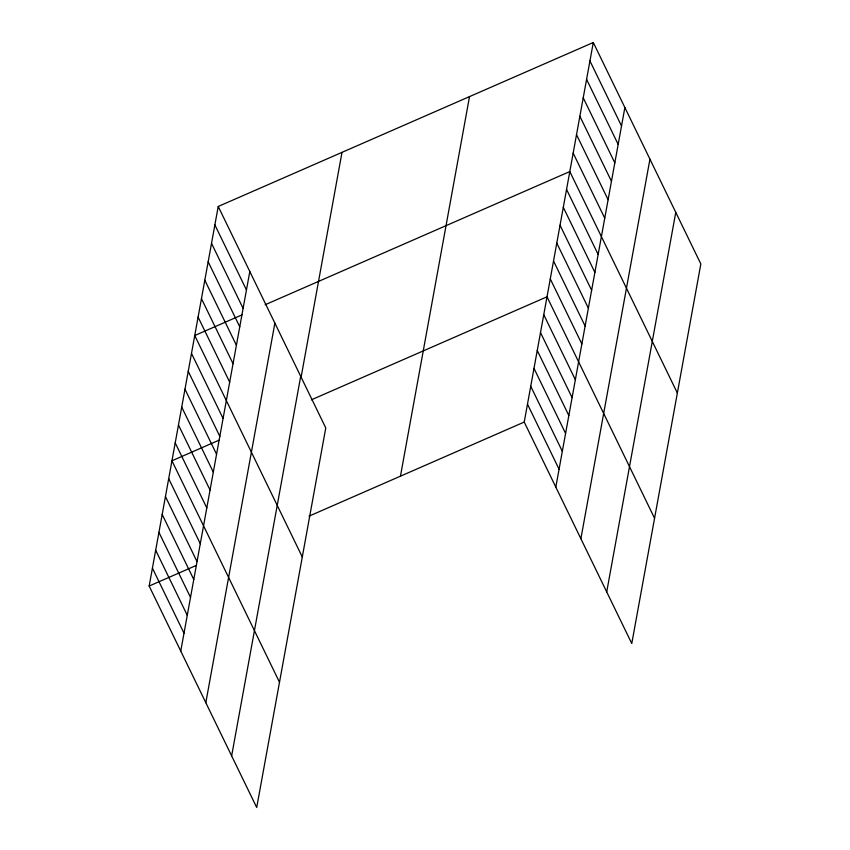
<?xml version="1.0" encoding="UTF-8"?>
<svg xmlns="http://www.w3.org/2000/svg" width="850" height="850" viewBox="0 0 850 850"><rect width="100%" height="100%" fill="white"/><g stroke="black" fill="none" stroke-linecap="round" stroke-linejoin="round"><path stroke-width="1.27" d="M218.227 206.476L325.773 427.943L256.711 807.5L149.164 586.032L218.227 206.476L593.289 42.5L700.836 263.967L631.773 643.524L524.227 422.057L593.289 42.5M180.752 651.079L249.815 271.522M205.817 702.695L274.879 323.138M231.646 755.884L300.709 376.327M301.081 377.272L341.998 152.363M400.456 476.17L469.519 96.613M555.815 487.103L624.878 107.546M580.879 538.719L649.942 159.163M606.709 591.908L675.771 212.351M242.069 314.84L194.746 335.527L302.292 556.994M265.126 304.757L569.808 171.551L677.354 393.019M219.279 440.087L171.955 460.785L279.501 682.242M311.366 399.829L547.018 296.799L654.564 518.266M149.164 586.032L196.488 565.346M309.028 516.141L524.227 422.057M589.942 60.934L621.52 125.981M586.585 79.369L618.173 144.415M583.227 97.803L614.816 162.849M579.87 116.238L611.458 181.284M576.523 134.683L608.101 199.718M573.166 153.117L604.754 218.163M566.557 189.444L598.145 254.49M563.306 207.336L594.883 272.382M560.044 225.229L591.632 290.275M556.793 243.121L588.37 308.168M553.531 261.014L585.119 326.06M550.279 278.906L581.857 343.953M543.766 314.702L575.354 379.737M540.515 332.594L572.093 397.63M537.253 350.487L568.841 415.533M534.002 368.379L565.579 433.426M530.74 386.272L562.328 451.318M527.489 404.164L559.066 469.211M214.88 224.91L246.458 289.956M211.523 243.344L243.111 308.391M208.165 261.779L239.753 326.825M204.818 280.224L236.396 345.259M201.461 298.658L233.038 363.704M198.103 317.092L229.691 382.139M191.494 353.419L223.083 418.466M188.243 371.312L219.821 436.358M184.981 389.204L216.569 454.251M181.73 407.097L213.308 472.143M178.468 424.989L210.056 490.036M175.217 442.882L206.794 507.928M168.704 478.678L200.292 543.724M165.452 496.57L197.03 561.616M162.191 514.462L193.779 579.509M158.939 532.355L190.517 597.401M155.678 550.247L187.266 615.294M152.426 568.14L184.004 633.186"/></g></svg>
